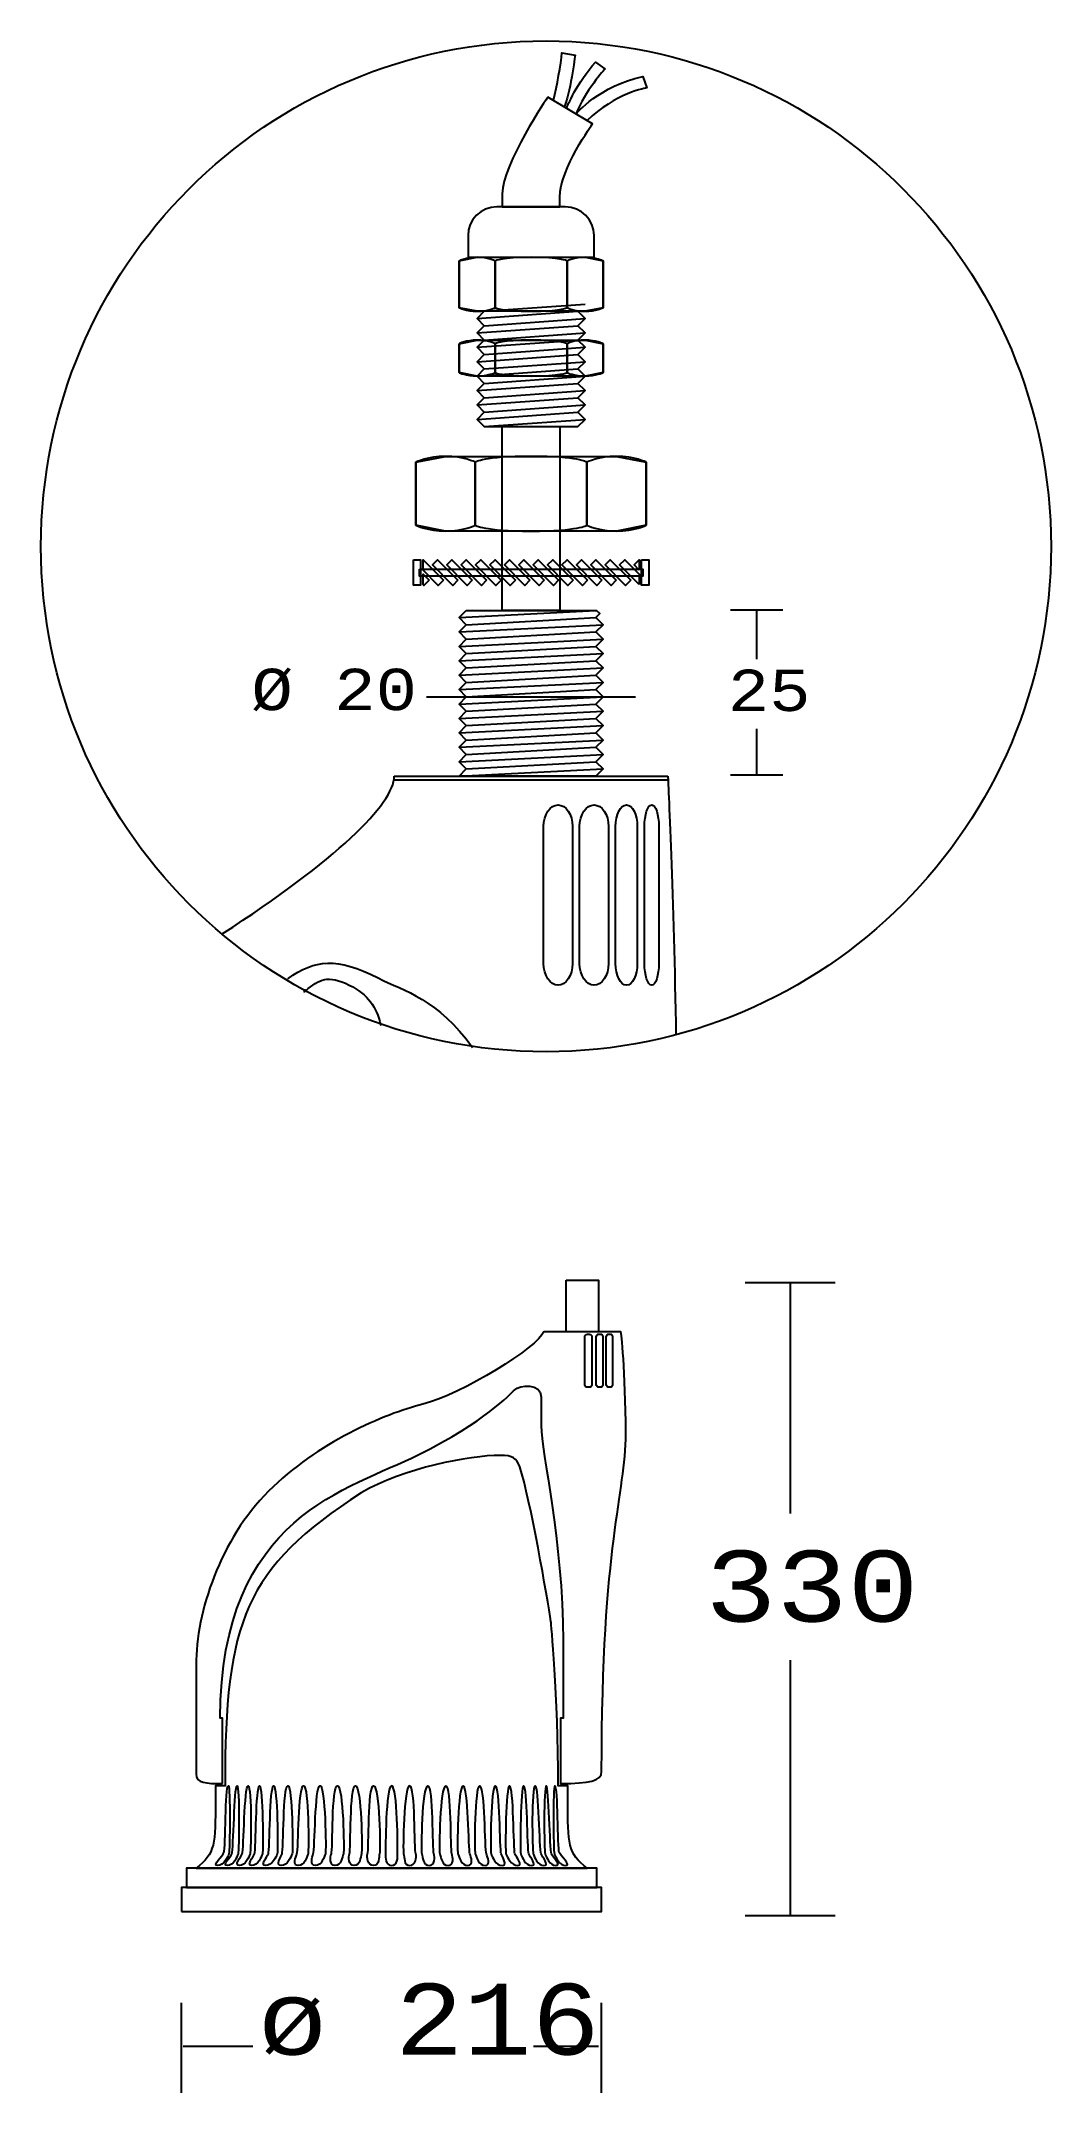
# Model space of a CAD drawing. Extents: x 0 to 152, y 2 to 309.
import ezdxf

# ---------------------------------------------------------------- set-up
doc = ezdxf.new("R2010")
doc.units = 0
doc.layers.add('LIVELLO_1', color=160, linetype='Continuous')
doc.styles.add('STD', font='txt')

# ---------------------------------------------------------------- blocks, each defined once
blk = doc.blocks.new('AI9-BLK1')
at = {"layer": 'LIVELLO_1', "color": 7}
for p, q in [((-9.24, 112.91), (5.85, 113.99)), ((-10.32, 111.84), (4.77, 112.91)), ((-10.32, 109.68), (4.77, 110.76)), ((-9.24, 110.76), (5.85, 111.84)), ((-10.32, 107.52), (4.77, 108.6)), ((-9.24, 108.6), (5.85, 109.68)), ((-9.24, 106.45), (5.85, 107.52)), ((-10.32, 105.37), (4.77, 106.45)), ((-9.24, 104.29), (5.85, 105.37)), ((-10.32, 103.21), (4.77, 104.29)), ((-10.32, 101.05), (4.77, 102.13)), ((-9.24, 102.13), (5.85, 103.21)), ((-10.32, 98.9), (4.77, 99.97)), ((-9.24, 99.97), (5.85, 101.05)), ((-9.24, 97.82), (5.85, 98.9)), ((-10.32, 96.74), (4.77, 97.82)), ((-9.24, 95.66), (5.85, 96.74)), ((-13.01, 67.09), (7.47, 68.17)), ((27.61, 68.24), (35.46, 68.24)), ((31.53, 68.24), (31.53, 60.89)), ((-13.01, 64.94), (8.55, 66.01)), ((-11.94, 66.01), (7.47, 67.09)), ((-11.94, 63.86), (7.47, 64.94)), ((-13.01, 62.78), (8.55, 63.86)), ((-13.01, 60.62), (8.55, 61.7)), ((-11.94, 61.7), (7.47, 62.78)), ((-13.01, 58.47), (8.55, 59.55)), ((-11.94, 59.55), (7.47, 60.62)), ((-11.94, 57.39), (7.47, 58.47)), ((-13.01, 56.31), (8.55, 57.39)), ((-11.94, 55.23), (7.47, 56.31)), ((-17.87, 55.23), (13.4, 55.23)), ((-13.01, 54.15), (8.55, 55.23)), ((-13.01, 52), (8.55, 53.07)), ((-11.94, 53.07), (7.47, 54.15)), ((-13.01, 49.84), (8.55, 50.92)), ((-11.94, 50.92), (7.47, 52)), ((-11.94, 48.76), (7.47, 49.84)), ((31.53, 50.45), (31.53, 43.55)), ((-13.01, 47.68), (8.55, 48.76)), ((-13.01, 45.53), (8.55, 46.61)), ((-11.94, 46.61), (7.47, 47.68)), ((-22.72, 43.37), (18.25, 43.37)), ((-13.01, 43.37), (8.55, 44.45)), ((-11.94, 44.45), (7.47, 45.53)), ((27.61, 43.55), (35.46, 43.55)), ((-22.72, 42.83), (18.25, 42.83)), ((29.81, -32.4), (43.31, -32.4)), ((36.56, -32.4), (36.56, -66.96)), ((36.56, -88.88), (36.56, -127.08)), ((29.81, -127.08), (43.31, -127.08)), ((-54.55, -153.64), (-54.55, -140.15)), ((8.33, -153.64), (8.33, -140.14)), ((-43.87, -146.7), (-54.3, -146.7)), ((7.85, -146.7), (-1.89, -146.7))]:
    blk.add_line(p, q, dxfattribs=at)
for points in [[(-13.01, 120.46), (-10.32, 121), (5.85, 121), (8.55, 120.46), (8.55, 113.45), (5.85, 112.91), (-10.32, 112.91), (-13.01, 113.45)], [(-13.01, 120.46), (-10.32, 121), (5.85, 121), (8.55, 120.46), (8.55, 113.45), (5.85, 112.91), (-10.32, 112.91), (-13.01, 113.45)], [(-9.24, 112.91), (-10.32, 111.84), (-9.24, 110.76), (-10.32, 109.68), (-9.24, 108.6), (-10.32, 107.52), (-9.24, 106.45), (-10.32, 105.37), (-9.24, 104.29), (-10.32, 103.21), (-9.24, 102.13), (-10.32, 101.05), (-9.24, 99.97), (-10.32, 98.9), (-9.24, 97.82), (-10.32, 96.74), (-9.24, 95.66), (4.77, 95.66), (5.85, 96.74), (4.77, 97.82), (5.85, 98.9), (4.77, 99.97), (5.85, 101.05), (4.77, 102.13), (5.85, 103.21), (4.77, 104.29), (5.85, 105.37), (4.77, 106.45), (5.85, 107.52), (4.77, 108.6), (5.85, 109.68), (4.77, 110.76), (5.85, 111.84), (4.77, 112.91)], [(-9.24, 112.91), (-10.32, 111.84), (-9.24, 110.76), (-10.32, 109.68), (-9.24, 108.6), (-10.32, 107.52), (-9.24, 106.45), (-10.32, 105.37), (-9.24, 104.29), (-10.32, 103.21), (-9.24, 102.13), (-10.32, 101.05), (-9.24, 99.97), (-10.32, 98.9), (-9.24, 97.82), (-10.32, 96.74), (-9.24, 95.66), (4.77, 95.66), (5.85, 96.74), (4.77, 97.82), (5.85, 98.9), (4.77, 99.97), (5.85, 101.05), (4.77, 102.13), (5.85, 103.21), (4.77, 104.29), (5.85, 105.37), (4.77, 106.45), (5.85, 107.52), (4.77, 108.6), (5.85, 109.68), (4.77, 110.76), (5.85, 111.84), (4.77, 112.91)], [(-13.01, 108.06), (-10.32, 108.6), (5.85, 108.6), (8.55, 108.06), (8.55, 103.75), (5.85, 103.21), (-10.32, 103.21), (-13.01, 103.75)], [(-13.01, 108.06), (-10.32, 108.6), (5.85, 108.6), (8.55, 108.06), (8.55, 103.75), (5.85, 103.21), (-10.32, 103.21), (-13.01, 103.75)], [(-6.54, 95.66), (2.08, 95.66), (2.08, 68.17), (-6.54, 68.17)], [(-6.54, 95.66), (2.08, 95.66), (2.08, 68.17), (-6.54, 68.17)], [(-19.48, 90.33), (-15.04, 91.21), (10.57, 91.21), (15.02, 90.33), (15.02, 80.92), (10.57, 80.03), (-15.04, 80.03), (-19.48, 80.92)], [(-19.48, 90.33), (-15.04, 91.21), (10.57, 91.21), (15.02, 90.33), (15.02, 80.92), (10.57, 80.03), (-15.04, 80.03), (-19.48, 80.92)], [(-19.86, 75.72), (-18.78, 75.72), (-18.78, 71.94), (-19.86, 71.94)], [(-19.86, 75.72), (-18.78, 75.72), (-18.78, 71.94), (-19.86, 71.94)], [(-18.94, 74.35), (14.48, 74.35), (14.48, 73.27), (-18.94, 73.27)], [(-18.94, 74.35), (14.48, 74.35), (14.48, 73.27), (-18.94, 73.27)], [(-15.36, 72.67), (-16.12, 71.9), (-18.41, 74.19), (-18.41, 75.72)], [(-15.36, 72.67), (-16.12, 71.9), (-18.41, 74.19), (-18.41, 75.72)], [(-13.2, 72.67), (-13.96, 71.9), (-17.01, 74.96), (-16.25, 75.72)], [(-13.2, 72.67), (-13.96, 71.9), (-17.01, 74.96), (-16.25, 75.72)], [(-11.04, 72.67), (-11.81, 71.9), (-14.86, 74.96), (-14.1, 75.72)], [(-11.04, 72.67), (-11.81, 71.9), (-14.86, 74.96), (-14.1, 75.72)], [(-8.89, 72.67), (-9.65, 71.9), (-12.7, 74.96), (-11.94, 75.72)], [(-8.89, 72.67), (-9.65, 71.9), (-12.7, 74.96), (-11.94, 75.72)], [(-6.73, 72.67), (-7.49, 71.9), (-10.54, 74.96), (-9.78, 75.72)], [(-6.73, 72.67), (-7.49, 71.9), (-10.54, 74.96), (-9.78, 75.72)], [(-4.57, 72.67), (-5.34, 71.9), (-8.39, 74.96), (-7.63, 75.72)], [(-4.57, 72.67), (-5.34, 71.9), (-8.39, 74.96), (-7.63, 75.72)], [(-2.42, 72.67), (-3.18, 71.9), (-6.23, 74.96), (-5.47, 75.72)], [(-2.42, 72.67), (-3.18, 71.9), (-6.23, 74.96), (-5.47, 75.72)], [(-0.26, 72.67), (-1.02, 71.9), (-4.07, 74.96), (-3.31, 75.72)], [(-0.26, 72.67), (-1.02, 71.9), (-4.07, 74.96), (-3.31, 75.72)], [(1.89, 72.67), (1.13, 71.9), (-1.92, 74.96), (-1.15, 75.72)], [(1.89, 72.67), (1.13, 71.9), (-1.92, 74.96), (-1.15, 75.72)], [(4.05, 72.67), (3.29, 71.9), (0.24, 74.96), (1, 75.72)], [(4.05, 72.67), (3.29, 71.9), (0.24, 74.96), (1, 75.72)], [(6.21, 72.67), (5.45, 71.9), (2.39, 74.96), (3.16, 75.72)], [(6.21, 72.67), (5.45, 71.9), (2.39, 74.96), (3.16, 75.72)], [(8.36, 72.67), (7.6, 71.9), (4.55, 74.96), (5.32, 75.72)], [(8.36, 72.67), (7.6, 71.9), (4.55, 74.96), (5.32, 75.72)], [(10.52, 72.67), (9.76, 71.9), (6.71, 74.96), (7.47, 75.72)], [(10.52, 72.67), (9.76, 71.9), (6.71, 74.96), (7.47, 75.72)], [(12.68, 72.67), (11.91, 71.9), (8.86, 74.96), (9.63, 75.72)], [(12.68, 72.67), (11.91, 71.9), (8.86, 74.96), (9.63, 75.72)], [(13.94, 72.04), (11.02, 74.96), (11.78, 75.72), (13.94, 73.56)], [(13.94, 72.04), (11.02, 74.96), (11.78, 75.72), (13.94, 73.56)], [(13.94, 74.19), (13.18, 74.96), (13.94, 75.72)], [(13.94, 74.19), (13.18, 74.96), (13.94, 75.72)], [(14.32, 75.72), (15.39, 75.72), (15.39, 71.94), (14.32, 71.94)], [(14.32, 75.72), (15.39, 75.72), (15.39, 71.94), (14.32, 71.94)], [(-17.51, 72.67), (-18.28, 71.9), (-18.41, 72.04), (-18.41, 73.56)], [(-17.51, 72.67), (-18.28, 71.9), (-18.41, 72.04), (-18.41, 73.56)], [(-11.94, 68.17), (7.56, 68.17), (8.05, 67.68), (7.47, 67.09), (8.55, 66.01), (7.47, 64.94), (8.55, 63.86), (7.47, 62.78), (8.55, 61.7), (7.47, 60.62), (8.55, 59.55), (7.47, 58.47), (8.55, 57.39), (7.47, 56.31), (8.55, 55.23), (7.47, 54.15), (8.55, 53.07), (7.47, 52), (8.55, 50.92), (7.47, 49.84), (8.55, 48.76), (7.47, 47.68), (8.55, 46.61), (7.47, 45.53), (8.55, 44.45), (7.47, 43.37), (-13.01, 43.37), (-11.94, 44.45), (-13.01, 45.53), (-11.94, 46.61), (-13.01, 47.68), (-11.94, 48.76), (-13.01, 49.84), (-11.94, 50.92), (-13.01, 52), (-11.94, 53.07), (-13.01, 54.15), (-11.94, 55.23), (-13.01, 56.31), (-11.94, 57.39), (-13.01, 58.47), (-11.94, 59.55), (-13.01, 60.62), (-11.94, 61.7), (-13.01, 62.78), (-11.94, 63.86), (-13.01, 64.94), (-11.94, 66.01), (-13.01, 67.09)], [(-11.94, 68.17), (7.56, 68.17), (8.05, 67.68), (7.47, 67.09), (8.55, 66.01), (7.47, 64.94), (8.55, 63.86), (7.47, 62.78), (8.55, 61.7), (7.47, 60.62), (8.55, 59.55), (7.47, 58.47), (8.55, 57.39), (7.47, 56.31), (8.55, 55.23), (7.47, 54.15), (8.55, 53.07), (7.47, 52), (8.55, 50.92), (7.47, 49.84), (8.55, 48.76), (7.47, 47.68), (8.55, 46.61), (7.47, 45.53), (8.55, 44.45), (7.47, 43.37), (-13.01, 43.37), (-11.94, 44.45), (-13.01, 45.53), (-11.94, 46.61), (-13.01, 47.68), (-11.94, 48.76), (-13.01, 49.84), (-11.94, 50.92), (-13.01, 52), (-11.94, 53.07), (-13.01, 54.15), (-11.94, 55.23), (-13.01, 56.31), (-11.94, 57.39), (-13.01, 58.47), (-11.94, 59.55), (-13.01, 60.62), (-11.94, 61.7), (-13.01, 62.78), (-11.94, 63.86), (-13.01, 64.94), (-11.94, 66.01), (-13.01, 67.09)], [(3.03, -32.05), (7.84, -32.05), (7.84, -39.76), (3.03, -39.76)], [(-53.83, -122.88), (7.6, -122.88), (7.6, -119.99), (-53.83, -119.99)], [(-54.55, -126.5), (8.33, -126.5), (8.33, -122.88), (-54.55, -122.88)]]:
    blk.add_lwpolyline(points, close=True, dxfattribs=at)
blk.add_circle((0, 77.74), 75.61, dxfattribs=at)
for points, knots in [([(1.11, 144.52), (1.61, 146.55), (2.25, 149.91), (2.39, 151.59), (2.39, 151.59), (4.36, 151.24), (4.36, 151.24), (4.36, 151.24), (3.53, 145.08), (2.74, 143.52)], [0, 0, 0, 0, 1, 1, 1, 2, 2, 2, 3, 3, 3, 3]), ([(3.08, 143.38), (3.08, 143.38), (4.73, 147.22), (7.41, 150.18), (7.41, 150.18), (8.83, 149.18), (8.83, 149.18), (8.83, 149.18), (5.78, 145.77), (4.5, 142.46), (4.5, 142.46), (8.05, 146.63), (14.49, 148.05), (14.49, 148.05), (15.11, 146.34), (15.11, 146.34), (15.11, 146.34), (10.3, 145.56), (6.13, 141.39)], [0, 0, 0, 0, 1, 1, 1, 2, 2, 2, 3, 3, 3, 4, 4, 4, 5, 5, 5, 6, 6, 6, 6]), ([(0.26, 144.94), (0.26, 144.94), (6.98, 140.97), (6.98, 140.97), (6.98, 140.97), (2.08, 134.24), (2.08, 130), (2.08, 130), (2.08, 128.54), (2.08, 128.54), (2.08, 128.54), (-6.54, 128.54), (-6.54, 128.54), (-6.54, 128.54), (-6.54, 130.5), (-6.54, 130.5), (-6.54, 134.95), (0.26, 144.94), (0.26, 144.94)], [0, 0, 0, 0, 1, 1, 1, 2, 2, 2, 3, 3, 3, 4, 4, 4, 5, 5, 5, 6, 6, 6, 6]), ([(0.26, 144.94), (0.26, 144.94), (6.98, 140.97), (6.98, 140.97), (6.98, 140.97), (2.08, 134.24), (2.08, 130), (2.08, 130), (2.08, 128.54), (2.08, 128.54), (2.08, 128.54), (-6.54, 128.54), (-6.54, 128.54), (-6.54, 128.54), (-6.54, 130.5), (-6.54, 130.5), (-6.54, 134.95), (0.26, 144.94), (0.26, 144.94)], [0, 0, 0, 0, 1, 1, 1, 2, 2, 2, 3, 3, 3, 4, 4, 4, 5, 5, 5, 6, 6, 6, 6]), ([(-7.35, 128.54), (-7.35, 128.54), (2.89, 128.54), (2.89, 128.54), (5.27, 128.54), (7.2, 126.62), (7.2, 124.24), (7.2, 124.24), (7.2, 121), (7.2, 121), (7.2, 121), (-11.67, 121), (-11.67, 121), (-11.67, 121), (-11.67, 124.24), (-11.67, 124.24), (-11.67, 126.62), (-9.74, 128.54), (-7.35, 128.54)], [0, 0, 0, 0, 1, 1, 1, 2, 2, 2, 3, 3, 3, 4, 4, 4, 5, 5, 5, 6, 6, 6, 6]), ([(-7.35, 128.54), (-7.35, 128.54), (2.89, 128.54), (2.89, 128.54), (5.27, 128.54), (7.2, 126.62), (7.2, 124.24), (7.2, 124.24), (7.2, 121), (7.2, 121), (7.2, 121), (-11.67, 121), (-11.67, 121), (-11.67, 121), (-11.67, 124.24), (-11.67, 124.24), (-11.67, 126.62), (-9.74, 128.54), (-7.35, 128.54)], [0, 0, 0, 0, 1, 1, 1, 2, 2, 2, 3, 3, 3, 4, 4, 4, 5, 5, 5, 6, 6, 6, 6]), ([(-13.01, 120.46), (-13.01, 120.46), (-11.94, 121), (-10.32, 121), (-8.7, 121), (-7.63, 120.46), (-7.63, 120.46), (-7.63, 120.46), (-7.63, 113.45), (-7.63, 113.45), (-7.63, 113.45), (-8.7, 112.91), (-10.32, 112.91), (-11.94, 112.91), (-13.01, 113.45), (-13.01, 113.45), (-13.01, 113.45), (-13.01, 120.46), (-13.01, 120.46)], [0, 0, 0, 0, 1, 1, 1, 2, 2, 2, 3, 3, 3, 4, 4, 4, 5, 5, 5, 6, 6, 6, 6]), ([(-13.01, 120.46), (-13.01, 120.46), (-11.94, 121), (-10.32, 121), (-8.7, 121), (-7.63, 120.46), (-7.63, 120.46), (-7.63, 120.46), (-7.63, 113.45), (-7.63, 113.45), (-7.63, 113.45), (-8.7, 112.91), (-10.32, 112.91), (-11.94, 112.91), (-13.01, 113.45), (-13.01, 113.45), (-13.01, 113.45), (-13.01, 120.46), (-13.01, 120.46)], [0, 0, 0, 0, 1, 1, 1, 2, 2, 2, 3, 3, 3, 4, 4, 4, 5, 5, 5, 6, 6, 6, 6]), ([(-7.63, 120.46), (-7.63, 120.46), (-6.54, 121), (-2.23, 121), (2.08, 121), (3.16, 120.46), (3.16, 120.46), (3.16, 120.46), (3.16, 113.45), (3.16, 113.45), (3.16, 113.45), (2.08, 112.91), (-2.23, 112.91), (-6.54, 112.91), (-7.63, 113.45), (-7.63, 113.45), (-7.63, 113.45), (-7.63, 120.46), (-7.63, 120.46)], [0, 0, 0, 0, 1, 1, 1, 2, 2, 2, 3, 3, 3, 4, 4, 4, 5, 5, 5, 6, 6, 6, 6]), ([(-7.63, 120.46), (-7.63, 120.46), (-6.54, 121), (-2.23, 121), (2.08, 121), (3.16, 120.46), (3.16, 120.46), (3.16, 120.46), (3.16, 113.45), (3.16, 113.45), (3.16, 113.45), (2.08, 112.91), (-2.23, 112.91), (-6.54, 112.91), (-7.63, 113.45), (-7.63, 113.45), (-7.63, 113.45), (-7.63, 120.46), (-7.63, 120.46)], [0, 0, 0, 0, 1, 1, 1, 2, 2, 2, 3, 3, 3, 4, 4, 4, 5, 5, 5, 6, 6, 6, 6]), ([(3.16, 120.46), (3.16, 120.46), (4.23, 121), (5.85, 121), (7.47, 121), (8.55, 120.46), (8.55, 120.46), (8.55, 120.46), (8.55, 113.45), (8.55, 113.45), (8.55, 113.45), (7.47, 112.91), (5.85, 112.91), (4.23, 112.91), (3.16, 113.45), (3.16, 113.45), (3.16, 113.45), (3.16, 120.46), (3.16, 120.46)], [0, 0, 0, 0, 1, 1, 1, 2, 2, 2, 3, 3, 3, 4, 4, 4, 5, 5, 5, 6, 6, 6, 6]), ([(3.16, 120.46), (3.16, 120.46), (4.23, 121), (5.85, 121), (7.47, 121), (8.55, 120.46), (8.55, 120.46), (8.55, 120.46), (8.55, 113.45), (8.55, 113.45), (8.55, 113.45), (7.47, 112.91), (5.85, 112.91), (4.23, 112.91), (3.16, 113.45), (3.16, 113.45), (3.16, 113.45), (3.16, 120.46), (3.16, 120.46)], [0, 0, 0, 0, 1, 1, 1, 2, 2, 2, 3, 3, 3, 4, 4, 4, 5, 5, 5, 6, 6, 6, 6]), ([(-13.01, 108.06), (-13.01, 108.06), (-11.94, 108.6), (-10.32, 108.6), (-8.7, 108.6), (-7.63, 108.06), (-7.63, 108.06), (-7.63, 108.06), (-7.63, 103.75), (-7.63, 103.75), (-7.63, 103.75), (-8.7, 103.21), (-10.32, 103.21), (-11.94, 103.21), (-13.01, 103.75), (-13.01, 103.75), (-13.01, 103.75), (-13.01, 108.06), (-13.01, 108.06)], [0, 0, 0, 0, 1, 1, 1, 2, 2, 2, 3, 3, 3, 4, 4, 4, 5, 5, 5, 6, 6, 6, 6]), ([(-13.01, 108.06), (-13.01, 108.06), (-11.94, 108.6), (-10.32, 108.6), (-8.7, 108.6), (-7.63, 108.06), (-7.63, 108.06), (-7.63, 108.06), (-7.63, 103.75), (-7.63, 103.75), (-7.63, 103.75), (-8.7, 103.21), (-10.32, 103.21), (-11.94, 103.21), (-13.01, 103.75), (-13.01, 103.75), (-13.01, 103.75), (-13.01, 108.06), (-13.01, 108.06)], [0, 0, 0, 0, 1, 1, 1, 2, 2, 2, 3, 3, 3, 4, 4, 4, 5, 5, 5, 6, 6, 6, 6]), ([(-7.63, 108.06), (-7.63, 108.06), (-6.54, 108.6), (-2.23, 108.6), (2.08, 108.6), (3.16, 108.06), (3.16, 108.06), (3.16, 108.06), (3.16, 103.75), (3.16, 103.75), (3.16, 103.75), (2.08, 103.21), (-2.23, 103.21), (-6.54, 103.21), (-7.63, 103.75), (-7.63, 103.75), (-7.63, 103.75), (-7.63, 108.06), (-7.63, 108.06)], [0, 0, 0, 0, 1, 1, 1, 2, 2, 2, 3, 3, 3, 4, 4, 4, 5, 5, 5, 6, 6, 6, 6]), ([(-7.63, 108.06), (-7.63, 108.06), (-6.54, 108.6), (-2.23, 108.6), (2.08, 108.6), (3.16, 108.06), (3.16, 108.06), (3.16, 108.06), (3.16, 103.75), (3.16, 103.75), (3.16, 103.75), (2.08, 103.21), (-2.23, 103.21), (-6.54, 103.21), (-7.63, 103.75), (-7.63, 103.75), (-7.63, 103.75), (-7.63, 108.06), (-7.63, 108.06)], [0, 0, 0, 0, 1, 1, 1, 2, 2, 2, 3, 3, 3, 4, 4, 4, 5, 5, 5, 6, 6, 6, 6]), ([(3.16, 108.06), (3.16, 108.06), (4.23, 108.6), (5.85, 108.6), (7.47, 108.6), (8.55, 108.06), (8.55, 108.06), (8.55, 108.06), (8.55, 103.75), (8.55, 103.75), (8.55, 103.75), (7.47, 103.21), (5.85, 103.21), (4.23, 103.21), (3.16, 103.75), (3.16, 103.75), (3.16, 103.75), (3.16, 108.06), (3.16, 108.06)], [0, 0, 0, 0, 1, 1, 1, 2, 2, 2, 3, 3, 3, 4, 4, 4, 5, 5, 5, 6, 6, 6, 6]), ([(3.16, 108.06), (3.16, 108.06), (4.23, 108.6), (5.85, 108.6), (7.47, 108.6), (8.55, 108.06), (8.55, 108.06), (8.55, 108.06), (8.55, 103.75), (8.55, 103.75), (8.55, 103.75), (7.47, 103.21), (5.85, 103.21), (4.23, 103.21), (3.16, 103.75), (3.16, 103.75), (3.16, 103.75), (3.16, 108.06), (3.16, 108.06)], [0, 0, 0, 0, 1, 1, 1, 2, 2, 2, 3, 3, 3, 4, 4, 4, 5, 5, 5, 6, 6, 6, 6]), ([(-19.48, 90.33), (-19.48, 90.33), (-17.7, 91.21), (-15.04, 91.21), (-12.37, 91.21), (-10.59, 90.33), (-10.59, 90.33), (-10.59, 90.33), (-10.59, 80.92), (-10.59, 80.92), (-10.59, 80.92), (-12.37, 80.03), (-15.04, 80.03), (-17.7, 80.03), (-19.48, 80.92), (-19.48, 80.92), (-19.48, 80.92), (-19.48, 90.33), (-19.48, 90.33)], [0, 0, 0, 0, 1, 1, 1, 2, 2, 2, 3, 3, 3, 4, 4, 4, 5, 5, 5, 6, 6, 6, 6]), ([(-19.48, 90.33), (-19.48, 90.33), (-17.7, 91.21), (-15.04, 91.21), (-12.37, 91.21), (-10.59, 90.33), (-10.59, 90.33), (-10.59, 90.33), (-10.59, 80.92), (-10.59, 80.92), (-10.59, 80.92), (-12.37, 80.03), (-15.04, 80.03), (-17.7, 80.03), (-19.48, 80.92), (-19.48, 80.92), (-19.48, 80.92), (-19.48, 90.33), (-19.48, 90.33)], [0, 0, 0, 0, 1, 1, 1, 2, 2, 2, 3, 3, 3, 4, 4, 4, 5, 5, 5, 6, 6, 6, 6]), ([(-10.59, 90.33), (-10.59, 90.33), (-9.35, 91.21), (-2.23, 91.21), (4.88, 91.21), (6.12, 90.33), (6.12, 90.33), (6.12, 90.33), (6.12, 80.92), (6.12, 80.92), (6.12, 80.92), (4.88, 80.03), (-2.23, 80.03), (-9.35, 80.03), (-10.59, 80.92), (-10.59, 80.92), (-10.59, 80.92), (-10.59, 90.33), (-10.59, 90.33)], [0, 0, 0, 0, 1, 1, 1, 2, 2, 2, 3, 3, 3, 4, 4, 4, 5, 5, 5, 6, 6, 6, 6]), ([(-10.59, 90.33), (-10.59, 90.33), (-9.35, 91.21), (-2.23, 91.21), (4.88, 91.21), (6.12, 90.33), (6.12, 90.33), (6.12, 90.33), (6.12, 80.92), (6.12, 80.92), (6.12, 80.92), (4.88, 80.03), (-2.23, 80.03), (-9.35, 80.03), (-10.59, 80.92), (-10.59, 80.92), (-10.59, 80.92), (-10.59, 90.33), (-10.59, 90.33)], [0, 0, 0, 0, 1, 1, 1, 2, 2, 2, 3, 3, 3, 4, 4, 4, 5, 5, 5, 6, 6, 6, 6]), ([(6.12, 90.33), (6.12, 90.33), (7.9, 91.21), (10.57, 91.21), (13.24, 91.21), (15.02, 90.33), (15.02, 90.33), (15.02, 90.33), (15.02, 80.92), (15.02, 80.92), (15.02, 80.92), (13.24, 80.03), (10.57, 80.03), (7.9, 80.03), (6.12, 80.92), (6.12, 80.92), (6.12, 80.92), (6.12, 90.33), (6.12, 90.33)], [0, 0, 0, 0, 1, 1, 1, 2, 2, 2, 3, 3, 3, 4, 4, 4, 5, 5, 5, 6, 6, 6, 6]), ([(6.12, 90.33), (6.12, 90.33), (7.9, 91.21), (10.57, 91.21), (13.24, 91.21), (15.02, 90.33), (15.02, 90.33), (15.02, 90.33), (15.02, 80.92), (15.02, 80.92), (15.02, 80.92), (13.24, 80.03), (10.57, 80.03), (7.9, 80.03), (6.12, 80.92), (6.12, 80.92), (6.12, 80.92), (6.12, 90.33), (6.12, 90.33)], [0, 0, 0, 0, 1, 1, 1, 2, 2, 2, 3, 3, 3, 4, 4, 4, 5, 5, 5, 6, 6, 6, 6]), ([(-0.35, 15.34), (-0.35, 15.34), (-0.35, 35.82), (-0.35, 35.82), (-0.35, 37.61), (0.62, 39.06), (1.81, 39.06), (3, 39.06), (3.97, 37.61), (3.97, 35.82), (3.97, 35.82), (3.97, 15.34), (3.97, 15.34)], [0, 0, 0, 0, 1, 1, 1, 2, 2, 2, 3, 3, 3, 4, 4, 4, 4]), ([(-0.35, 15.34), (-0.35, 15.34), (-0.35, 35.82), (-0.35, 35.82), (-0.35, 37.61), (0.62, 39.06), (1.81, 39.06), (3, 39.06), (3.97, 37.61), (3.97, 35.82), (3.97, 35.82), (3.97, 15.34), (3.97, 15.34)], [0, 0, 0, 0, 1, 1, 1, 2, 2, 2, 3, 3, 3, 4, 4, 4, 4]), ([(5.04, 15.34), (5.04, 15.34), (5.04, 35.82), (5.04, 35.82), (5.04, 37.61), (6.01, 39.06), (7.2, 39.06), (8.39, 39.06), (9.36, 37.61), (9.36, 35.82), (9.36, 35.82), (9.36, 15.34), (9.36, 15.34)], [0, 0, 0, 0, 1, 1, 1, 2, 2, 2, 3, 3, 3, 4, 4, 4, 4]), ([(5.04, 15.34), (5.04, 15.34), (5.04, 35.82), (5.04, 35.82), (5.04, 37.61), (6.01, 39.06), (7.2, 39.06), (8.39, 39.06), (9.36, 37.61), (9.36, 35.82), (9.36, 35.82), (9.36, 15.34), (9.36, 15.34)], [0, 0, 0, 0, 1, 1, 1, 2, 2, 2, 3, 3, 3, 4, 4, 4, 4]), ([(10.43, 15.34), (10.43, 15.34), (10.43, 35.82), (10.43, 35.82), (10.43, 37.61), (11.16, 39.06), (12.05, 39.06), (12.95, 39.06), (13.67, 37.61), (13.67, 35.82), (13.67, 35.82), (13.67, 15.34), (13.67, 15.34)], [0, 0, 0, 0, 1, 1, 1, 2, 2, 2, 3, 3, 3, 4, 4, 4, 4]), ([(10.43, 15.34), (10.43, 15.34), (10.43, 35.82), (10.43, 35.82), (10.43, 37.61), (11.16, 39.06), (12.05, 39.06), (12.95, 39.06), (13.67, 37.61), (13.67, 35.82), (13.67, 35.82), (13.67, 15.34), (13.67, 15.34)], [0, 0, 0, 0, 1, 1, 1, 2, 2, 2, 3, 3, 3, 4, 4, 4, 4]), ([(14.75, 15.34), (14.75, 15.34), (14.75, 35.82), (14.75, 35.82), (14.75, 37.61), (15.23, 39.06), (15.83, 39.06), (16.42, 39.06), (16.9, 37.61), (16.9, 35.82), (16.9, 35.82), (16.9, 15.34), (16.9, 15.34)], [0, 0, 0, 0, 1, 1, 1, 2, 2, 2, 3, 3, 3, 4, 4, 4, 4]), ([(14.75, 15.34), (14.75, 15.34), (14.75, 35.82), (14.75, 35.82), (14.75, 37.61), (15.23, 39.06), (15.83, 39.06), (16.42, 39.06), (16.9, 37.61), (16.9, 35.82), (16.9, 35.82), (16.9, 15.34), (16.9, 15.34)], [0, 0, 0, 0, 1, 1, 1, 2, 2, 2, 3, 3, 3, 4, 4, 4, 4]), ([(-36.23, 11.27), (-35.67, 11.82), (-36.67, 10.68), (-35.98, 11.27), (-33.96, 12.97), (-32.67, 13.71), (-29.46, 12.1)], [0, 0, 0, 0, 1, 1, 1, 2, 2, 2, 2]), ([(3.97, 15.34), (3.97, 13.55), (3, 12.1), (1.81, 12.1), (0.62, 12.1), (-0.35, 13.55), (-0.35, 15.34)], [0, 0, 0, 0, 1, 1, 1, 2, 2, 2, 2]), ([(3.97, 15.34), (3.97, 13.55), (3, 12.1), (1.81, 12.1), (0.62, 12.1), (-0.35, 13.55), (-0.35, 15.34)], [0, 0, 0, 0, 1, 1, 1, 2, 2, 2, 2]), ([(9.36, 15.34), (9.36, 13.55), (8.39, 12.1), (7.2, 12.1), (6.01, 12.1), (5.04, 13.55), (5.04, 15.34)], [0, 0, 0, 0, 1, 1, 1, 2, 2, 2, 2]), ([(9.36, 15.34), (9.36, 13.55), (8.39, 12.1), (7.2, 12.1), (6.01, 12.1), (5.04, 13.55), (5.04, 15.34)], [0, 0, 0, 0, 1, 1, 1, 2, 2, 2, 2]), ([(13.67, 15.34), (13.67, 13.55), (12.95, 12.1), (12.05, 12.1), (11.16, 12.1), (10.43, 13.55), (10.43, 15.34)], [0, 0, 0, 0, 1, 1, 1, 2, 2, 2, 2]), ([(13.67, 15.34), (13.67, 13.55), (12.95, 12.1), (12.05, 12.1), (11.16, 12.1), (10.43, 13.55), (10.43, 15.34)], [0, 0, 0, 0, 1, 1, 1, 2, 2, 2, 2]), ([(16.9, 15.34), (16.9, 13.55), (16.42, 12.1), (15.83, 12.1), (15.23, 12.1), (14.75, 13.55), (14.75, 15.34)], [0, 0, 0, 0, 1, 1, 1, 2, 2, 2, 2]), ([(16.9, 15.34), (16.9, 13.55), (16.42, 12.1), (15.83, 12.1), (15.23, 12.1), (14.75, 13.55), (14.75, 15.34)], [0, 0, 0, 0, 1, 1, 1, 2, 2, 2, 2]), ([(-29.46, 12.1), (-26.61, 10.68), (-25.41, 8.86), (-24.76, 6.17), (-24.74, 6.05), (-24.58, 6.32), (-24.67, 6.26)], [0, 0, 0, 0, 1, 1, 1, 2, 2, 2, 2]), ([(-48.41, -107.34), (-50.94, -107.34), (-52.39, -107.34), (-52.39, -105.9), (-52.39, -105.9), (-52.39, -89.63), (-52.39, -89.63), (-52.39, -81.68), (-48.77, -70.84), (-41.54, -63.61), (-34.32, -56.38), (-24.2, -52.04), (-18.42, -50.6), (-12.63, -49.15), (-1.07, -41.93), (-0.34, -39.76), (-0.34, -39.76), (11.22, -39.76), (11.22, -39.76), (11.22, -39.76), (11.94, -45.54), (11.94, -54.94), (11.94, -64.33), (8.33, -70.84), (8.33, -105.54), (8.33, -106.98), (6.52, -107.34), (2.19, -107.34), (2.19, -107.34), (2.19, -97.58), (2.19, -97.58), (2.19, -97.58), (2.55, -97.58), (2.55, -97.58), (2.55, -97.58), (2.55, -86.02), (2.55, -86.02), (2.55, -70.84), (-0.71, -57.83), (-0.71, -53.85), (-0.71, -53.85), (-0.71, -49.52), (-0.71, -49.52), (-0.71, -47.35), (-3.96, -47.71), (-4.68, -48.43), (-5.4, -49.15), (-9.02, -53.13), (-19.14, -58.19), (-29.26, -63.25), (-48.77, -67.22), (-48.77, -97.58), (-48.77, -97.58), (-48.41, -97.58), (-48.41, -97.58), (-48.41, -97.58), (-48.41, -107.34), (-48.41, -107.34)], [0, 0, 0, 0, 1, 1, 1, 2, 2, 2, 3, 3, 3, 4, 4, 4, 5, 5, 5, 6, 6, 6, 7, 7, 7, 8, 8, 8, 9, 9, 9, 10, 10, 10, 11, 11, 11, 12, 12, 12, 13, 13, 13, 14, 14, 14, 15, 15, 15, 16, 16, 16, 17, 17, 17, 18, 18, 18, 19, 19, 19, 19]), ([(6.23, -48.07), (6.23, -48.07), (6.45, -48.07), (6.45, -48.07), (6.69, -48.07), (6.88, -47.88), (6.88, -47.64), (6.88, -47.64), (6.88, -40.55), (6.88, -40.55), (6.88, -40.31), (6.69, -40.12), (6.45, -40.12), (6.45, -40.12), (6.23, -40.12), (6.23, -40.12), (5.99, -40.12), (5.8, -40.31), (5.8, -40.55), (5.8, -40.55), (5.8, -47.64), (5.8, -47.64), (5.8, -47.88), (5.99, -48.07), (6.23, -48.07)], [0, 0, 0, 0, 1, 1, 1, 2, 2, 2, 3, 3, 3, 4, 4, 4, 5, 5, 5, 6, 6, 6, 7, 7, 7, 8, 8, 8, 8]), ([(7.95, -48.07), (7.95, -48.07), (8.09, -48.07), (8.09, -48.07), (8.33, -48.07), (8.52, -47.88), (8.52, -47.64), (8.52, -47.64), (8.52, -40.54), (8.52, -40.54), (8.52, -40.3), (8.33, -40.1), (8.09, -40.1), (8.09, -40.1), (7.95, -40.1), (7.95, -40.1), (7.71, -40.1), (7.51, -40.3), (7.51, -40.54), (7.51, -40.54), (7.51, -47.64), (7.51, -47.64), (7.51, -47.88), (7.71, -48.07), (7.95, -48.07)], [0, 0, 0, 0, 1, 1, 1, 2, 2, 2, 3, 3, 3, 4, 4, 4, 5, 5, 5, 6, 6, 6, 7, 7, 7, 8, 8, 8, 8]), ([(9.46, -48.07), (9.46, -48.07), (9.55, -48.07), (9.55, -48.07), (9.79, -48.07), (9.98, -47.88), (9.98, -47.64), (9.98, -47.64), (9.98, -40.54), (9.98, -40.54), (9.98, -40.3), (9.79, -40.1), (9.55, -40.1), (9.55, -40.1), (9.46, -40.1), (9.46, -40.1), (9.22, -40.1), (9.02, -40.3), (9.02, -40.54), (9.02, -40.54), (9.02, -47.64), (9.02, -47.64), (9.02, -47.88), (9.22, -48.07), (9.46, -48.07)], [0, 0, 0, 0, 1, 1, 1, 2, 2, 2, 3, 3, 3, 4, 4, 4, 5, 5, 5, 6, 6, 6, 7, 7, 7, 8, 8, 8, 8]), ([(6.16, -119.99), (6.16, -119.99), (-52.39, -119.99), (-52.39, -119.99), (-49.49, -117.82), (-49.49, -116.38), (-49.49, -109.87), (-49.49, -109.87), (-49.49, -107.7), (-49.49, -107.7), (-49.49, -107.7), (-48.05, -107.7), (-48.05, -107.7), (-48.05, -83.09), (-45.16, -75.18), (-27.66, -63.85), (-21.35, -60.15), (-11.4, -58.26), (-6.87, -58.25), (-4.97, -58.25), (-4.42, -58.68), (-3.94, -59.99), (-2.31, -64.76), (0.21, -79.77), (0.74, -83.13), (0.74, -83.13), (1.82, -93.97), (1.82, -107.7), (1.82, -107.7), (3.27, -107.7), (3.27, -107.7), (3.27, -107.7), (3.27, -109.87), (3.27, -109.87), (3.27, -116.38), (3.27, -117.82), (6.16, -119.99)], [0, 0, 0, 0, 1, 1, 1, 2, 2, 2, 3, 3, 3, 4, 4, 4, 5, 5, 5, 6, 6, 6, 7, 7, 7, 8, 8, 8, 9, 9, 9, 10, 10, 10, 11, 11, 11, 12, 12, 12, 12]), ([(-48.21, -117.67), (-48.38, -118.13), (-50.06, -119.63), (-49.17, -119.63), (-48.24, -119.63), (-47.64, -118.34), (-47.47, -117.87), (-47.33, -117.46), (-47.23, -107.7), (-47.56, -107.7), (-48.04, -107.7), (-47.96, -117.02), (-48.21, -117.67)], [0, 0, 0, 0, 1, 1, 1, 2, 2, 2, 3, 3, 3, 4, 4, 4, 4]), ([(-47.03, -117.87), (-47.21, -118.34), (-48.59, -119.63), (-47.69, -119.63), (-46.77, -119.63), (-46.26, -118.34), (-46.1, -117.87), (-45.95, -117.46), (-45.85, -107.7), (-46.26, -107.7), (-46.67, -107.7), (-46.79, -117.22), (-47.03, -117.87)], [0, 0, 0, 0, 1, 1, 1, 2, 2, 2, 3, 3, 3, 4, 4, 4, 4]), ([(-45.49, -117.87), (-45.67, -118.34), (-46.81, -119.63), (-45.91, -119.63), (-44.99, -119.63), (-44.48, -118.34), (-44.31, -117.87), (-44.17, -117.46), (-44.01, -107.7), (-44.61, -107.7), (-45.17, -107.7), (-45.24, -117.22), (-45.49, -117.87)], [0, 0, 0, 0, 1, 1, 1, 2, 2, 2, 3, 3, 3, 4, 4, 4, 4]), ([(-43.64, -117.87), (-43.82, -118.34), (-44.95, -119.63), (-44.05, -119.63), (-43.12, -119.63), (-42.61, -118.34), (-42.45, -117.87), (-42.3, -117.46), (-42.43, -107.68), (-42.87, -107.68), (-43.48, -107.68), (-43.4, -117.22), (-43.64, -117.87)], [0, 0, 0, 0, 1, 1, 1, 2, 2, 2, 3, 3, 3, 4, 4, 4, 4]), ([(-41.57, -117.87), (-41.75, -118.34), (-42.88, -119.63), (-41.98, -119.63), (-41.05, -119.63), (-40.4, -118.34), (-40.23, -117.87), (-40.09, -117.46), (-40.21, -107.68), (-40.76, -107.7), (-41.41, -107.73), (-41.33, -117.22), (-41.57, -117.87)], [0, 0, 0, 0, 1, 1, 1, 2, 2, 2, 3, 3, 3, 4, 4, 4, 4]), ([(-39.52, -117.87), (-39.7, -118.34), (-40.54, -119.63), (-39.64, -119.63), (-38.72, -119.63), (-38.17, -118.34), (-38, -117.87), (-37.86, -117.46), (-37.98, -107.7), (-38.63, -107.7), (-39.4, -107.7), (-39.27, -117.22), (-39.52, -117.87)], [0, 0, 0, 0, 1, 1, 1, 2, 2, 2, 3, 3, 3, 4, 4, 4, 4]), ([(-37.29, -117.87), (-37.47, -118.34), (-38, -119.63), (-37.1, -119.63), (-36.18, -119.63), (-35.79, -118.34), (-35.63, -117.87), (-35.48, -117.46), (-35.52, -107.68), (-36.29, -107.7), (-37.13, -107.73), (-37.04, -117.22), (-37.29, -117.87)], [0, 0, 0, 0, 1, 1, 1, 2, 2, 2, 3, 3, 3, 4, 4, 4, 4]), ([(-34.84, -117.87), (-35.01, -118.34), (-35.41, -119.63), (-34.51, -119.63), (-33.59, -119.63), (-33.2, -118.34), (-33.03, -117.87), (-32.89, -117.46), (-33.05, -107.68), (-33.82, -107.7), (-34.63, -107.73), (-34.59, -117.22), (-34.84, -117.87)], [0, 0, 0, 0, 1, 1, 1, 2, 2, 2, 3, 3, 3, 4, 4, 4, 4]), ([(-32.13, -117.87), (-32.31, -118.34), (-32.46, -119.63), (-31.56, -119.63), (-30.64, -119.63), (-30.5, -118.34), (-30.33, -117.87), (-30.19, -117.46), (-30.33, -107.7), (-31.23, -107.7), (-32.13, -107.7), (-31.89, -117.22), (-32.13, -117.87)], [0, 0, 0, 0, 1, 1, 1, 2, 2, 2, 3, 3, 3, 4, 4, 4, 4]), ([(-29.43, -117.87), (-29.61, -118.34), (-29.63, -119.63), (-28.73, -119.63), (-27.8, -119.63), (-27.79, -118.34), (-27.63, -117.87), (-27.49, -117.46), (-27.63, -107.7), (-28.53, -107.7), (-29.43, -107.7), (-29.19, -117.22), (-29.43, -117.87)], [0, 0, 0, 0, 1, 1, 1, 2, 2, 2, 3, 3, 3, 4, 4, 4, 4]), ([(-26.72, -117.87), (-26.9, -118.34), (-26.71, -119.63), (-25.81, -119.63), (-24.89, -119.63), (-25.08, -118.34), (-24.91, -117.87), (-24.77, -117.46), (-24.91, -107.7), (-25.81, -107.7), (-26.72, -107.7), (-26.47, -117.22), (-26.72, -117.87)], [0, 0, 0, 0, 1, 1, 1, 2, 2, 2, 3, 3, 3, 4, 4, 4, 4]), ([(-22.21, -117.87), (-22.21, -118.37), (-22.21, -119.63), (-23.11, -119.63), (-24.04, -119.63), (-24.02, -118.37), (-24.02, -117.87), (-24.02, -117.37), (-24.02, -107.7), (-23.11, -107.7), (-22.21, -107.7), (-22.21, -117.37), (-22.21, -117.87)], [0, 0, 0, 0, 1, 1, 1, 2, 2, 2, 3, 3, 3, 4, 4, 4, 4]), ([(-19.51, -117.87), (-19.33, -118.34), (-19.51, -119.63), (-20.41, -119.63), (-21.34, -119.63), (-21.15, -118.34), (-21.31, -117.87), (-21.46, -117.46), (-21.31, -107.7), (-20.41, -107.7), (-19.51, -107.7), (-19.76, -117.22), (-19.51, -117.87)], [0, 0, 0, 0, 1, 1, 1, 2, 2, 2, 3, 3, 3, 4, 4, 4, 4]), ([(-16.79, -117.87), (-16.61, -118.34), (-16.6, -119.63), (-17.5, -119.63), (-18.42, -119.63), (-18.43, -118.34), (-18.6, -117.87), (-18.74, -117.46), (-18.6, -107.7), (-17.7, -107.7), (-16.79, -107.7), (-17.04, -117.22), (-16.79, -117.87)], [0, 0, 0, 0, 1, 1, 1, 2, 2, 2, 3, 3, 3, 4, 4, 4, 4]), ([(-14.09, -117.87), (-13.91, -118.34), (-13.76, -119.63), (-14.66, -119.63), (-15.59, -119.63), (-15.73, -118.34), (-15.9, -117.87), (-16.04, -117.46), (-15.9, -107.7), (-14.99, -107.7), (-14.09, -107.7), (-14.34, -117.22), (-14.09, -117.87)], [0, 0, 0, 0, 1, 1, 1, 2, 2, 2, 3, 3, 3, 4, 4, 4, 4]), ([(-11.39, -117.87), (-11.21, -118.34), (-10.82, -119.63), (-11.72, -119.63), (-12.64, -119.63), (-13.03, -118.34), (-13.19, -117.87), (-13.34, -117.46), (-13.18, -107.68), (-12.41, -107.7), (-11.6, -107.73), (-11.64, -117.22), (-11.39, -117.87)], [0, 0, 0, 0, 1, 1, 1, 2, 2, 2, 3, 3, 3, 4, 4, 4, 4]), ([(-8.93, -117.87), (-8.76, -118.34), (-8.22, -119.63), (-9.12, -119.63), (-10.05, -119.63), (-10.43, -118.34), (-10.6, -117.87), (-10.74, -117.46), (-10.7, -107.68), (-9.93, -107.7), (-9.1, -107.73), (-9.18, -117.22), (-8.93, -117.87)], [0, 0, 0, 0, 1, 1, 1, 2, 2, 2, 3, 3, 3, 4, 4, 4, 4]), ([(-6.71, -117.87), (-6.53, -118.34), (-5.68, -119.63), (-6.58, -119.63), (-7.51, -119.63), (-8.06, -118.34), (-8.22, -117.87), (-8.37, -117.46), (-8.25, -107.7), (-7.6, -107.7), (-6.83, -107.7), (-6.95, -117.22), (-6.71, -117.87)], [0, 0, 0, 0, 1, 1, 1, 2, 2, 2, 3, 3, 3, 4, 4, 4, 4]), ([(-4.65, -117.87), (-4.48, -118.34), (-3.35, -119.63), (-4.25, -119.63), (-5.17, -119.63), (-5.83, -118.34), (-5.99, -117.87), (-6.14, -117.46), (-6.02, -107.68), (-5.46, -107.7), (-4.81, -107.73), (-4.9, -117.22), (-4.65, -117.87)], [0, 0, 0, 0, 1, 1, 1, 2, 2, 2, 3, 3, 3, 4, 4, 4, 4]), ([(-2.58, -117.87), (-2.41, -118.34), (-1.28, -119.63), (-2.18, -119.63), (-3.1, -119.63), (-3.61, -118.34), (-3.78, -117.87), (-3.92, -117.46), (-3.8, -107.68), (-3.36, -107.68), (-2.75, -107.68), (-2.83, -117.22), (-2.58, -117.87)], [0, 0, 0, 0, 1, 1, 1, 2, 2, 2, 3, 3, 3, 4, 4, 4, 4]), ([(-0.74, -117.87), (-0.56, -118.34), (0.59, -119.63), (-0.31, -119.63), (-1.24, -119.63), (-1.75, -118.34), (-1.92, -117.87), (-2.06, -117.46), (-2.22, -107.7), (-1.61, -107.7), (-1.06, -107.7), (-0.98, -117.22), (-0.74, -117.87)], [0, 0, 0, 0, 1, 1, 1, 2, 2, 2, 3, 3, 3, 4, 4, 4, 4]), ([(0.81, -117.87), (0.98, -118.34), (2.37, -119.63), (1.47, -119.63), (0.55, -119.63), (0.03, -118.34), (-0.13, -117.87), (-0.28, -117.46), (-0.37, -107.7), (0.03, -107.7), (0.45, -107.7), (0.56, -117.22), (0.81, -117.87)], [0, 0, 0, 0, 1, 1, 1, 2, 2, 2, 3, 3, 3, 4, 4, 4, 4]), ([(1.98, -117.67), (2.16, -118.13), (3.84, -119.63), (2.94, -119.63), (2.01, -119.63), (1.41, -118.34), (1.25, -117.87), (1.1, -117.46), (1.01, -107.7), (1.33, -107.7), (1.82, -107.7), (1.73, -117.02), (1.98, -117.67)], [0, 0, 0, 0, 1, 1, 1, 2, 2, 2, 3, 3, 3, 4, 4, 4, 4])]:
    blk.add_open_spline(points, degree=3, knots=knots, dxfattribs=at)
for points in [[(-48.48, 19.77), (-31.48, 30.73), (-22.72, 39.21), (-22.72, 43.37)], [(-48.48, 19.77), (-31.48, 30.73), (-22.72, 39.21), (-22.72, 43.37)], [(18.25, 43.37), (18.25, 43.37), (19.11, 24.72), (19.46, 4.6)], [(18.25, 43.37), (18.25, 43.37), (19.11, 24.72), (19.46, 4.6)], [(-38.65, 13.06), (-34.5, 16), (-31.36, 16.29), (-25.15, 13.18)], [(-25.15, 13.18), (-21.16, 11.19), (-16.22, 10.03), (-10.98, 2.76)]]:
    blk.add_open_spline(points, degree=3, dxfattribs=at)
at = {"layer": 'LIVELLO_1', "color": 7, "attachment_point": 1, "style": 'STD'}
for s, insert, char_height in [('\\fCourier|b0|i0;\\H6.1856;\\C7;Ø 20', (-44.1, 59.43), 6.1856), ('\\fCourier|b0|i0;\\H6.1856;\\C7;25', (27.21, 59.3), 6.1856), ('\\fCourier|b0|i0;\\H10.6254;\\C7;330', (23.85, -72.5), 10.6254), ('\\fCourier|b0|i0;\\H10.6254;\\W0.96;\\C7;ø 216', (-43.05, -137.28), 10.6254)]:
    blk.add_mtext(s, dxfattribs=dict(at, insert=insert, char_height=char_height))

msp = doc.modelspace()

# ---------------------------------------------------------------- block references
at = {"layer": 'LIVELLO_1', "color": 7}
msp.add_blockref('AI9-BLK1', (75.900793, 155.372084), dxfattribs=at)

doc.saveas('drawing.dxf')
